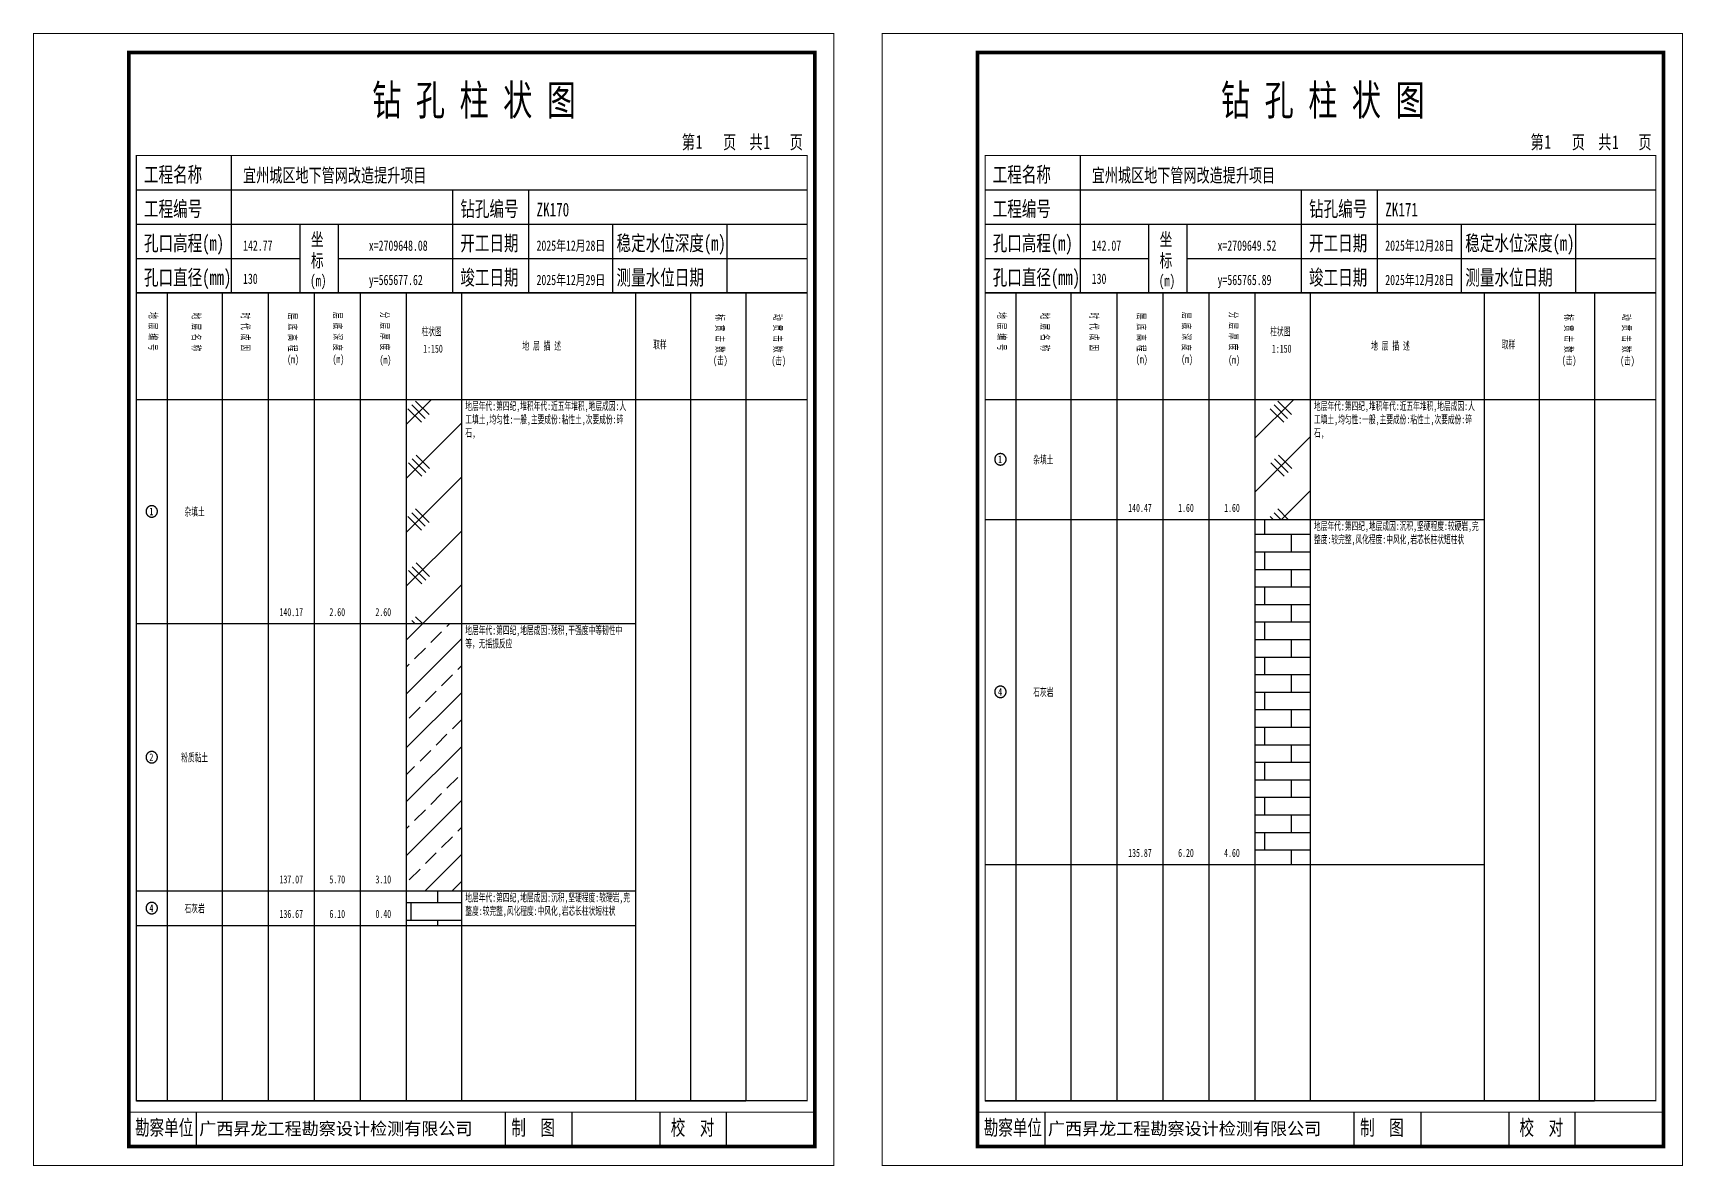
# Model space of a CAD drawing. Header units: millimetres. Extents: x 0 to 2711117, y 0 to 567555.
# Drawn here: x 40528.8 to 40961.8, y -0.1 to 297.1 of the extents above; entities that cross this region are included whole.
import ezdxf
from ezdxf.enums import TextEntityAlignment as Align

# ---------------------------------------------------------------- set-up
doc = ezdxf.new("R2010")
doc.units = ezdxf.units.MM
doc.layers.add('GICAD_POU_TEXTS', color=7, linetype='Continuous')
doc.layers.add('勘察点图例', color=7, linetype='Continuous')
doc.styles.add('HEAD_FONT', font='simfang.ttf', dxfattribs={"width": 0.6})
doc.styles.add('HEAD_FONT2', font='simfang.ttf', dxfattribs={"width": 0.6})
doc.styles.add('HT', font='simhei.ttf')
doc.styles.add('LZ_FONT', font='simfang.ttf', dxfattribs={"width": 0.7, "height": 8})
doc.styles.add('成果图图块', font='simfang.ttf', dxfattribs={"height": 2.5})
doc.styles.add('成果图表体', font='simfang.ttf', dxfattribs={"width": 0.6, "height": 2.1})
pattern_1 = [(45, (0, 0), (-7.0710678, 7.0710678), []), (135, (2.5, -1), (-14.142136, -14.142136), [5, -15]), (135, (1.5, -2), (-14.142136, -14.142136), [5, -15]), (135, (0.5, -3), (-14.142136, -14.142136), [5, -15]), (135, (16.5, -1), (-14.142136, -14.142136), [5, -15]), (135, (15.5, -2), (-14.142136, -14.142136), [5, -15]), (135, (14.5, -3), (-14.142136, -14.142136), [5, -15])]
pattern_2 = [(0, (0, 0), (0, 4.6), []), (90, (0, 0), (-7, 4.6), [4.6, -4.6])]

# ---------------------------------------------------------------- blocks, each defined once
blk = doc.blocks.new('ZK170')
for p, q in [((52, 229), (52, 265)), ((27, 256), (203, 256)), ((110, 229), (110, 256)), ((130, 229), (130, 256)), ((27, 247), (203, 247)), ((70, 229), (70, 247)), ((80, 229), (80, 247)), ((152, 229), (152, 247)), ((182, 229), (182, 247)), ((27, 238), (70, 238)), ((80, 238), (203, 238)), ((27, 229), (35.05, 229)), ((35.05, 229), (35.05, 17)), ((35.05, 229), (49.53, 229)), ((49.53, 229), (49.53, 17)), ((49.53, 229), (61.6, 229)), ((61.6, 229), (61.6, 17)), ((61.6, 229), (73.68, 229)), ((73.68, 229), (73.68, 17)), ((73.68, 229), (85.75, 229)), ((85.75, 229), (85.75, 17)), ((85.75, 229), (97.82, 229)), ((97.82, 229), (97.82, 17)), ((97.82, 229), (112.3, 229)), ((112.3, 229), (112.3, 17)), ((112.3, 229), (157.93, 229)), ((157.93, 229), (157.93, 17)), ((157.93, 229), (172.42, 229)), ((172.42, 229), (172.42, 17)), ((172.42, 229), (186.9, 229)), ((186.9, 229), (186.9, 17)), ((186.9, 229), (203, 229)), ((27, 201), (203, 201)), ((27, 17), (35.05, 17)), ((35.05, 17), (49.53, 17)), ((42.74, 4.95), (42.74, 13.95)), ((42.74, 4.95), (42.74, 13.95)), ((49.53, 17), (61.6, 17)), ((61.6, 17), (73.68, 17)), ((73.68, 17), (85.75, 17)), ((85.75, 17), (97.82, 17)), ((97.82, 17), (112.3, 17)), ((112.3, 17), (157.93, 17)), ((123.83, 4.95), (123.83, 13.95)), ((141.38, 4.95), (141.38, 13.95)), ((157.93, 17), (172.42, 17)), ((164.48, 4.95), (164.48, 13.95)), ((172.42, 17), (186.9, 17)), ((181.84, 4.95), (181.84, 13.95)), ((181.84, 4.95), (181.84, 13.95))]:
    blk.add_line(p, q)
for points, const_width in [([(0, 0), (210, 0), (210, 297), (0, 297)], 0.25), ([(25, 5), (205, 5), (205, 292), (25, 292)], 1), ([(27, 265), (203, 265), (203, 17), (27, 17)], 0.3)]:
    blk.add_lwpolyline(points, close=True, dxfattribs=dict(const_width=const_width))
at = {"const_width": 0.3}
for points in [[(27, 229), (203, 229)], [(25, 14), (205, 14)]]:
    blk.add_lwpolyline(points, dxfattribs=at)
at = {"style": 'LZ_FONT', "width": 0.7}
for s, height, p in [('钻 孔 柱 状 图', 8, (88.9, 275.54)), ('第', 3.6, (170.12, 266.7)), ('1', 3.6, (173.78, 266.75)), ('页', 3.6, (180.96, 266.7)), ('共', 3.6, (187.88, 266.7)), ('1', 3.6, (191.54, 266.7)), ('页', 3.6, (198.44, 266.7)), ('工程名称', 4, (29, 258)), ('宜州城区地下管网改造提升项目', 3.6, (55, 258)), ('工程编号', 4, (29, 249)), ('钻孔编号', 4, (112, 249)), ('ZK170', 3.6, (132, 249)), ('孔口高程(m)', 4, (29, 240)), ('142.77', 2.7, (55, 240)), ('坐', 3.5, (72.79, 241.24)), ('x=2709648.08', 2.7, (88, 240)), ('开工日期', 4, (112, 240)), ('2025年12月28日', 2.7, (132, 240)), ('稳定水位深度(m)', 4, (153, 240)), ('标', 3.5, (72.79, 235.7)), ('孔口直径(mm)', 4, (29, 231)), ('130', 2.7, (54.98, 231.31)), ('(m) ', 3, (72.59, 230.65)), ('竣工日期', 4, (112, 231)), ('2025年12月29日', 2.7, (132, 231)), ('测量水位日期', 4, (153, 231)), ('y=565677.62', 2.7, (88, 231)), ('勘察单位', 4, (26.65, 7.95)), ('制  图', 4, (125.4, 7.95)), ('校  对', 4, (167.22, 7.95))]:
    blk.add_text(s, height=height, dxfattribs=at).set_placement(p)
at = {"style": 'HT'}
blk.add_text('广西昇龙工程勘察设计检测有限公司', height=3.2865, dxfattribs=at).set_placement((43.48, 8.02))
at = {"char_height": 2.1, "width": 22.806, "attachment_point": 1, "rotation": 270, "style": 'HEAD_FONT'}
for s, insert in [('地 层 编 号', (32.46, 223.92)), ('地 层 名 称', (43.79, 223.76)), ('时 代 成 因', (56.67, 223.83)), ('层 底 高 程', (69.07, 223.71)), ('层 底 深 度', (80.9, 223.91)), ('分 层 厚 度', (93.26, 224.01)), ('标 贯 击 数', (181.21, 223.37)), ('动 贯 击 数', (196.38, 223.43))]:
    blk.add_mtext(s, dxfattribs=dict(at, insert=insert))
at = {"char_height": 2.1, "attachment_point": 1}
for s, insert, width, style in [('柱状图', (101.82, 219.87), 7.855, 'HEAD_FONT2'), ('取样', (162.58, 216.44), 7.855, 'HEAD_FONT2'), ('(m)', (66.58, 212.56), 4.7944, 'HEAD_FONT'), ('(m)', (78.47, 212.61), 4.7944, 'HEAD_FONT'), ('(m)', (90.81, 212.43), 4.7944, 'HEAD_FONT'), ('1:150', (102.26, 215.36), 6.9223, 'HEAD_FONT2'), ('地 层 描 述', (128.29, 216.11), 22.0781, 'HEAD_FONT2'), ('(击)', (178.33, 212.31), 7.855, 'HEAD_FONT2'), ('(击)', (193.64, 212.22), 7.855, 'HEAD_FONT2')]:
    blk.add_mtext(s, dxfattribs=dict(at, insert=insert, width=width, style=style))
blk = doc.blocks.new('ZK170_0')
at = {"color": 7}
blk.add_polyline3d([(-1.5, 0.02, 0), (-1.5, -0.06, 0), (-1.49, -0.13, 0), (-1.48, -0.2, 0), (-1.47, -0.28, 0), (-1.46, -0.35, 0), (-1.44, -0.42, 0), (-1.41, -0.49, 0), (-1.39, -0.56, 0), (-1.36, -0.63, 0), (-1.32, -0.69, 0), (-1.29, -0.76, 0), (-1.25, -0.82, 0), (-1.2, -0.88, 0), (-1.16, -0.94, 0), (-1.11, -0.99, 0), (-1.06, -1.04, 0), (-1.01, -1.1, 0), (-0.95, -1.14, 0), (-0.89, -1.19, 0), (-0.83, -1.23, 0), (-0.77, -1.27, 0), (-0.71, -1.31, 0), (-0.64, -1.34, 0), (-0.57, -1.37, 0), (-0.51, -1.4, 0), (-0.44, -1.42, 0), (-0.36, -1.44, 0), (-0.29, -1.46, 0), (-0.22, -1.47, 0), (-0.15, -1.48, 0), (-0.07, -1.48, 0), (0, -1.48, 0), (0.07, -1.48, 0), (0.15, -1.48, 0), (0.22, -1.47, 0), (0.29, -1.46, 0), (0.36, -1.44, 0), (0.44, -1.42, 0), (0.51, -1.4, 0), (0.57, -1.37, 0), (0.64, -1.34, 0), (0.71, -1.31, 0), (0.77, -1.27, 0), (0.83, -1.23, 0), (0.89, -1.19, 0), (0.95, -1.14, 0), (1.01, -1.1, 0), (1.06, -1.04, 0), (1.11, -0.99, 0), (1.16, -0.94, 0), (1.2, -0.88, 0), (1.25, -0.82, 0), (1.29, -0.76, 0), (1.32, -0.69, 0), (1.36, -0.63, 0), (1.39, -0.56, 0), (1.41, -0.49, 0), (1.44, -0.42, 0), (1.46, -0.35, 0), (1.47, -0.28, 0), (1.48, -0.2, 0), (1.49, -0.13, 0), (1.5, -0.06, 0), (1.5, 0.02, 0), (1.5, 0.09, 0), (1.49, 0.16, 0), (1.48, 0.24, 0), (1.47, 0.31, 0), (1.46, 0.38, 0), (1.44, 0.45, 0), (1.41, 0.52, 0), (1.39, 0.59, 0), (1.36, 0.66, 0), (1.32, 0.72, 0), (1.29, 0.79, 0), (1.25, 0.85, 0), (1.2, 0.91, 0), (1.16, 0.97, 0), (1.11, 1.02, 0), (1.06, 1.08, 0), (1.01, 1.13, 0), (0.95, 1.18, 0), (0.89, 1.22, 0), (0.83, 1.26, 0), (0.77, 1.3, 0), (0.71, 1.34, 0), (0.64, 1.37, 0), (0.57, 1.4, 0), (0.51, 1.43, 0), (0.44, 1.45, 0), (0.36, 1.47, 0), (0.29, 1.49, 0), (0.22, 1.5, 0), (0.15, 1.51, 0), (0.07, 1.51, 0), (0, 1.52, 0), (-0.07, 1.51, 0), (-0.15, 1.51, 0), (-0.22, 1.5, 0), (-0.29, 1.49, 0), (-0.36, 1.47, 0), (-0.44, 1.45, 0), (-0.51, 1.43, 0), (-0.57, 1.4, 0), (-0.64, 1.37, 0), (-0.71, 1.34, 0), (-0.77, 1.3, 0), (-0.83, 1.26, 0), (-0.89, 1.22, 0), (-0.95, 1.18, 0), (-1.01, 1.13, 0), (-1.06, 1.08, 0), (-1.11, 1.02, 0), (-1.16, 0.97, 0), (-1.2, 0.91, 0), (-1.25, 0.85, 0), (-1.29, 0.79, 0), (-1.32, 0.72, 0), (-1.36, 0.66, 0), (-1.39, 0.59, 0), (-1.41, 0.52, 0), (-1.44, 0.45, 0), (-1.46, 0.38, 0), (-1.47, 0.31, 0), (-1.48, 0.24, 0), (-1.49, 0.16, 0), (-1.5, 0.09, 0), (-1.5, 0.02, 0)], dxfattribs=at)
at = {"layer": 'GICAD_POU_TEXTS', "color": 7, "style": '成果图图块', "width": 0.7}
blk.add_text('1', height=2, dxfattribs=at).set_placement((-0.09, -0.99), align=Align.CENTER)
blk = doc.blocks.new('ZK170_1')
at = {"color": 7}
blk.add_polyline3d([(-1.5, 0.02, 0), (-1.5, -0.06, 0), (-1.49, -0.13, 0), (-1.48, -0.2, 0), (-1.47, -0.28, 0), (-1.46, -0.35, 0), (-1.44, -0.42, 0), (-1.41, -0.49, 0), (-1.39, -0.56, 0), (-1.36, -0.63, 0), (-1.32, -0.69, 0), (-1.29, -0.76, 0), (-1.25, -0.82, 0), (-1.2, -0.88, 0), (-1.16, -0.94, 0), (-1.11, -0.99, 0), (-1.06, -1.04, 0), (-1.01, -1.1, 0), (-0.95, -1.14, 0), (-0.89, -1.19, 0), (-0.83, -1.23, 0), (-0.77, -1.27, 0), (-0.71, -1.31, 0), (-0.64, -1.34, 0), (-0.57, -1.37, 0), (-0.51, -1.4, 0), (-0.44, -1.42, 0), (-0.36, -1.44, 0), (-0.29, -1.46, 0), (-0.22, -1.47, 0), (-0.15, -1.48, 0), (-0.07, -1.48, 0), (0, -1.48, 0), (0.07, -1.48, 0), (0.15, -1.48, 0), (0.22, -1.47, 0), (0.29, -1.46, 0), (0.36, -1.44, 0), (0.44, -1.42, 0), (0.51, -1.4, 0), (0.57, -1.37, 0), (0.64, -1.34, 0), (0.71, -1.31, 0), (0.77, -1.27, 0), (0.83, -1.23, 0), (0.89, -1.19, 0), (0.95, -1.14, 0), (1.01, -1.1, 0), (1.06, -1.04, 0), (1.11, -0.99, 0), (1.16, -0.94, 0), (1.2, -0.88, 0), (1.25, -0.82, 0), (1.29, -0.76, 0), (1.32, -0.69, 0), (1.36, -0.63, 0), (1.39, -0.56, 0), (1.41, -0.49, 0), (1.44, -0.42, 0), (1.46, -0.35, 0), (1.47, -0.28, 0), (1.48, -0.2, 0), (1.49, -0.13, 0), (1.5, -0.06, 0), (1.5, 0.02, 0), (1.5, 0.09, 0), (1.49, 0.16, 0), (1.48, 0.24, 0), (1.47, 0.31, 0), (1.46, 0.38, 0), (1.44, 0.45, 0), (1.41, 0.52, 0), (1.39, 0.59, 0), (1.36, 0.66, 0), (1.32, 0.72, 0), (1.29, 0.79, 0), (1.25, 0.85, 0), (1.2, 0.91, 0), (1.16, 0.97, 0), (1.11, 1.02, 0), (1.06, 1.08, 0), (1.01, 1.13, 0), (0.95, 1.18, 0), (0.89, 1.22, 0), (0.83, 1.26, 0), (0.77, 1.3, 0), (0.71, 1.34, 0), (0.64, 1.37, 0), (0.57, 1.4, 0), (0.51, 1.43, 0), (0.44, 1.45, 0), (0.36, 1.47, 0), (0.29, 1.49, 0), (0.22, 1.5, 0), (0.15, 1.51, 0), (0.07, 1.51, 0), (0, 1.52, 0), (-0.07, 1.51, 0), (-0.15, 1.51, 0), (-0.22, 1.5, 0), (-0.29, 1.49, 0), (-0.36, 1.47, 0), (-0.44, 1.45, 0), (-0.51, 1.43, 0), (-0.57, 1.4, 0), (-0.64, 1.37, 0), (-0.71, 1.34, 0), (-0.77, 1.3, 0), (-0.83, 1.26, 0), (-0.89, 1.22, 0), (-0.95, 1.18, 0), (-1.01, 1.13, 0), (-1.06, 1.08, 0), (-1.11, 1.02, 0), (-1.16, 0.97, 0), (-1.2, 0.91, 0), (-1.25, 0.85, 0), (-1.29, 0.79, 0), (-1.32, 0.72, 0), (-1.36, 0.66, 0), (-1.39, 0.59, 0), (-1.41, 0.52, 0), (-1.44, 0.45, 0), (-1.46, 0.38, 0), (-1.47, 0.31, 0), (-1.48, 0.24, 0), (-1.49, 0.16, 0), (-1.5, 0.09, 0), (-1.5, 0.02, 0)], dxfattribs=at)
at = {"layer": 'GICAD_POU_TEXTS', "color": 7, "style": '成果图图块', "width": 0.7}
blk.add_text('2', height=2, dxfattribs=at).set_placement((-0.09, -0.99), align=Align.CENTER)
blk = doc.blocks.new('ZK170_2')
at = {"color": 7}
blk.add_polyline3d([(-1.5, 0.02, 0), (-1.5, -0.06, 0), (-1.49, -0.13, 0), (-1.48, -0.2, 0), (-1.47, -0.28, 0), (-1.46, -0.35, 0), (-1.44, -0.42, 0), (-1.41, -0.49, 0), (-1.39, -0.56, 0), (-1.36, -0.63, 0), (-1.32, -0.69, 0), (-1.29, -0.76, 0), (-1.25, -0.82, 0), (-1.2, -0.88, 0), (-1.16, -0.94, 0), (-1.11, -0.99, 0), (-1.06, -1.04, 0), (-1.01, -1.1, 0), (-0.95, -1.14, 0), (-0.89, -1.19, 0), (-0.83, -1.23, 0), (-0.77, -1.27, 0), (-0.71, -1.31, 0), (-0.64, -1.34, 0), (-0.57, -1.37, 0), (-0.51, -1.4, 0), (-0.44, -1.42, 0), (-0.36, -1.44, 0), (-0.29, -1.46, 0), (-0.22, -1.47, 0), (-0.15, -1.48, 0), (-0.07, -1.48, 0), (0, -1.48, 0), (0.07, -1.48, 0), (0.15, -1.48, 0), (0.22, -1.47, 0), (0.29, -1.46, 0), (0.36, -1.44, 0), (0.44, -1.42, 0), (0.51, -1.4, 0), (0.57, -1.37, 0), (0.64, -1.34, 0), (0.71, -1.31, 0), (0.77, -1.27, 0), (0.83, -1.23, 0), (0.89, -1.19, 0), (0.95, -1.14, 0), (1.01, -1.1, 0), (1.06, -1.04, 0), (1.11, -0.99, 0), (1.16, -0.94, 0), (1.2, -0.88, 0), (1.25, -0.82, 0), (1.29, -0.76, 0), (1.32, -0.69, 0), (1.36, -0.63, 0), (1.39, -0.56, 0), (1.41, -0.49, 0), (1.44, -0.42, 0), (1.46, -0.35, 0), (1.47, -0.28, 0), (1.48, -0.2, 0), (1.49, -0.13, 0), (1.5, -0.06, 0), (1.5, 0.02, 0), (1.5, 0.09, 0), (1.49, 0.16, 0), (1.48, 0.24, 0), (1.47, 0.31, 0), (1.46, 0.38, 0), (1.44, 0.45, 0), (1.41, 0.52, 0), (1.39, 0.59, 0), (1.36, 0.66, 0), (1.32, 0.72, 0), (1.29, 0.79, 0), (1.25, 0.85, 0), (1.2, 0.91, 0), (1.16, 0.97, 0), (1.11, 1.02, 0), (1.06, 1.08, 0), (1.01, 1.13, 0), (0.95, 1.18, 0), (0.89, 1.22, 0), (0.83, 1.26, 0), (0.77, 1.3, 0), (0.71, 1.34, 0), (0.64, 1.37, 0), (0.57, 1.4, 0), (0.51, 1.43, 0), (0.44, 1.45, 0), (0.36, 1.47, 0), (0.29, 1.49, 0), (0.22, 1.5, 0), (0.15, 1.51, 0), (0.07, 1.51, 0), (0, 1.52, 0), (-0.07, 1.51, 0), (-0.15, 1.51, 0), (-0.22, 1.5, 0), (-0.29, 1.49, 0), (-0.36, 1.47, 0), (-0.44, 1.45, 0), (-0.51, 1.43, 0), (-0.57, 1.4, 0), (-0.64, 1.37, 0), (-0.71, 1.34, 0), (-0.77, 1.3, 0), (-0.83, 1.26, 0), (-0.89, 1.22, 0), (-0.95, 1.18, 0), (-1.01, 1.13, 0), (-1.06, 1.08, 0), (-1.11, 1.02, 0), (-1.16, 0.97, 0), (-1.2, 0.91, 0), (-1.25, 0.85, 0), (-1.29, 0.79, 0), (-1.32, 0.72, 0), (-1.36, 0.66, 0), (-1.39, 0.59, 0), (-1.41, 0.52, 0), (-1.44, 0.45, 0), (-1.46, 0.38, 0), (-1.47, 0.31, 0), (-1.48, 0.24, 0), (-1.49, 0.16, 0), (-1.5, 0.09, 0), (-1.5, 0.02, 0)], dxfattribs=at)
at = {"layer": 'GICAD_POU_TEXTS', "color": 7, "style": '成果图图块', "width": 0.7}
blk.add_text('4', height=2, dxfattribs=at).set_placement((-0.09, -0.99), align=Align.CENTER)
blk = doc.blocks.new('ZK171')
for p, q in [((52, 229), (52, 265)), ((27, 256), (203, 256)), ((110, 229), (110, 256)), ((130, 229), (130, 256)), ((27, 247), (203, 247)), ((70, 229), (70, 247)), ((80, 229), (80, 247)), ((152, 229), (152, 247)), ((182, 229), (182, 247)), ((27, 238), (70, 238)), ((80, 238), (203, 238)), ((27, 229), (35.05, 229)), ((35.05, 229), (35.05, 17)), ((35.05, 229), (49.53, 229)), ((49.53, 229), (49.53, 17)), ((49.53, 229), (61.6, 229)), ((61.6, 229), (61.6, 17)), ((61.6, 229), (73.68, 229)), ((73.68, 229), (73.68, 17)), ((73.68, 229), (85.75, 229)), ((85.75, 229), (85.75, 17)), ((85.75, 229), (97.82, 229)), ((97.82, 229), (97.82, 17)), ((97.82, 229), (112.3, 229)), ((112.3, 229), (112.3, 17)), ((112.3, 229), (157.93, 229)), ((157.93, 229), (157.93, 17)), ((157.93, 229), (172.42, 229)), ((172.42, 229), (172.42, 17)), ((172.42, 229), (186.9, 229)), ((186.9, 229), (186.9, 17)), ((186.9, 229), (203, 229)), ((27, 201), (203, 201)), ((27, 17), (35.05, 17)), ((35.05, 17), (49.53, 17)), ((42.74, 4.95), (42.74, 13.95)), ((42.74, 4.95), (42.74, 13.95)), ((49.53, 17), (61.6, 17)), ((61.6, 17), (73.68, 17)), ((73.68, 17), (85.75, 17)), ((85.75, 17), (97.82, 17)), ((97.82, 17), (112.3, 17)), ((112.3, 17), (157.93, 17)), ((123.83, 4.95), (123.83, 13.95)), ((141.38, 4.95), (141.38, 13.95)), ((157.93, 17), (172.42, 17)), ((164.48, 4.95), (164.48, 13.95)), ((172.42, 17), (186.9, 17)), ((181.84, 4.95), (181.84, 13.95)), ((181.84, 4.95), (181.84, 13.95))]:
    blk.add_line(p, q)
for points, const_width in [([(0, 0), (210, 0), (210, 297), (0, 297)], 0.25), ([(25, 5), (205, 5), (205, 292), (25, 292)], 1), ([(27, 265), (203, 265), (203, 17), (27, 17)], 0.3)]:
    blk.add_lwpolyline(points, close=True, dxfattribs=dict(const_width=const_width))
at = {"const_width": 0.3}
for points in [[(27, 229), (203, 229)], [(25, 14), (205, 14)]]:
    blk.add_lwpolyline(points, dxfattribs=at)
at = {"style": 'LZ_FONT', "width": 0.7}
for s, height, p in [('钻 孔 柱 状 图', 8, (88.9, 275.54)), ('第', 3.6, (170.12, 266.7)), ('1', 3.6, (173.78, 266.75)), ('页', 3.6, (180.96, 266.7)), ('共', 3.6, (187.88, 266.7)), ('1', 3.6, (191.54, 266.7)), ('页', 3.6, (198.44, 266.7)), ('工程名称', 4, (29, 258)), ('宜州城区地下管网改造提升项目', 3.6, (55, 258)), ('工程编号', 4, (29, 249)), ('钻孔编号', 4, (112, 249)), ('ZK171', 3.6, (132, 249)), ('孔口高程(m)', 4, (29, 240)), ('142.07', 2.7, (55, 240)), ('坐', 3.5, (72.79, 241.24)), ('x=2709649.52', 2.7, (88, 240)), ('开工日期', 4, (112, 240)), ('2025年12月28日', 2.7, (132, 240)), ('稳定水位深度(m)', 4, (153, 240)), ('标', 3.5, (72.79, 235.7)), ('孔口直径(mm)', 4, (29, 231)), ('130', 2.7, (54.98, 231.31)), ('(m) ', 3, (72.59, 230.65)), ('竣工日期', 4, (112, 231)), ('2025年12月28日', 2.7, (132, 231)), ('测量水位日期', 4, (153, 231)), ('y=565765.89', 2.7, (88, 231)), ('勘察单位', 4, (26.65, 7.95)), ('制  图', 4, (125.4, 7.95)), ('校  对', 4, (167.22, 7.95))]:
    blk.add_text(s, height=height, dxfattribs=at).set_placement(p)
at = {"style": 'HT'}
blk.add_text('广西昇龙工程勘察设计检测有限公司', height=3.2865, dxfattribs=at).set_placement((43.48, 8.02))
at = {"char_height": 2.1, "width": 22.806, "attachment_point": 1, "rotation": 270, "style": 'HEAD_FONT'}
for s, insert in [('地 层 编 号', (32.46, 223.92)), ('地 层 名 称', (43.79, 223.76)), ('时 代 成 因', (56.67, 223.83)), ('层 底 高 程', (69.07, 223.71)), ('层 底 深 度', (80.9, 223.91)), ('分 层 厚 度', (93.26, 224.01)), ('标 贯 击 数', (181.21, 223.37)), ('动 贯 击 数', (196.38, 223.43))]:
    blk.add_mtext(s, dxfattribs=dict(at, insert=insert))
at = {"char_height": 2.1, "attachment_point": 1}
for s, insert, width, style in [('柱状图', (101.82, 219.87), 7.855, 'HEAD_FONT2'), ('取样', (162.58, 216.44), 7.855, 'HEAD_FONT2'), ('(m)', (66.58, 212.56), 4.7944, 'HEAD_FONT'), ('(m)', (78.47, 212.61), 4.7944, 'HEAD_FONT'), ('(m)', (90.81, 212.43), 4.7944, 'HEAD_FONT'), ('1:150', (102.26, 215.36), 6.9223, 'HEAD_FONT2'), ('地 层 描 述', (128.29, 216.11), 22.0781, 'HEAD_FONT2'), ('(击)', (178.33, 212.31), 7.855, 'HEAD_FONT2'), ('(击)', (193.64, 212.22), 7.855, 'HEAD_FONT2')]:
    blk.add_mtext(s, dxfattribs=dict(at, insert=insert, width=width, style=style))
blk = doc.blocks.new('ZK171_0')
at = {"color": 7}
blk.add_polyline3d([(-1.5, 0.02, 0), (-1.5, -0.06, 0), (-1.49, -0.13, 0), (-1.48, -0.2, 0), (-1.47, -0.28, 0), (-1.46, -0.35, 0), (-1.44, -0.42, 0), (-1.41, -0.49, 0), (-1.39, -0.56, 0), (-1.36, -0.63, 0), (-1.32, -0.69, 0), (-1.29, -0.76, 0), (-1.25, -0.82, 0), (-1.2, -0.88, 0), (-1.16, -0.94, 0), (-1.11, -0.99, 0), (-1.06, -1.04, 0), (-1.01, -1.1, 0), (-0.95, -1.14, 0), (-0.89, -1.19, 0), (-0.83, -1.23, 0), (-0.77, -1.27, 0), (-0.71, -1.31, 0), (-0.64, -1.34, 0), (-0.57, -1.37, 0), (-0.51, -1.4, 0), (-0.44, -1.42, 0), (-0.36, -1.44, 0), (-0.29, -1.46, 0), (-0.22, -1.47, 0), (-0.15, -1.48, 0), (-0.07, -1.48, 0), (0, -1.48, 0), (0.07, -1.48, 0), (0.15, -1.48, 0), (0.22, -1.47, 0), (0.29, -1.46, 0), (0.36, -1.44, 0), (0.44, -1.42, 0), (0.51, -1.4, 0), (0.57, -1.37, 0), (0.64, -1.34, 0), (0.71, -1.31, 0), (0.77, -1.27, 0), (0.83, -1.23, 0), (0.89, -1.19, 0), (0.95, -1.14, 0), (1.01, -1.1, 0), (1.06, -1.04, 0), (1.11, -0.99, 0), (1.16, -0.94, 0), (1.2, -0.88, 0), (1.25, -0.82, 0), (1.29, -0.76, 0), (1.32, -0.69, 0), (1.36, -0.63, 0), (1.39, -0.56, 0), (1.41, -0.49, 0), (1.44, -0.42, 0), (1.46, -0.35, 0), (1.47, -0.28, 0), (1.48, -0.2, 0), (1.49, -0.13, 0), (1.5, -0.06, 0), (1.5, 0.02, 0), (1.5, 0.09, 0), (1.49, 0.16, 0), (1.48, 0.24, 0), (1.47, 0.31, 0), (1.46, 0.38, 0), (1.44, 0.45, 0), (1.41, 0.52, 0), (1.39, 0.59, 0), (1.36, 0.66, 0), (1.32, 0.72, 0), (1.29, 0.79, 0), (1.25, 0.85, 0), (1.2, 0.91, 0), (1.16, 0.97, 0), (1.11, 1.02, 0), (1.06, 1.08, 0), (1.01, 1.13, 0), (0.95, 1.18, 0), (0.89, 1.22, 0), (0.83, 1.26, 0), (0.77, 1.3, 0), (0.71, 1.34, 0), (0.64, 1.37, 0), (0.57, 1.4, 0), (0.51, 1.43, 0), (0.44, 1.45, 0), (0.36, 1.47, 0), (0.29, 1.49, 0), (0.22, 1.5, 0), (0.15, 1.51, 0), (0.07, 1.51, 0), (0, 1.52, 0), (-0.07, 1.51, 0), (-0.15, 1.51, 0), (-0.22, 1.5, 0), (-0.29, 1.49, 0), (-0.36, 1.47, 0), (-0.44, 1.45, 0), (-0.51, 1.43, 0), (-0.57, 1.4, 0), (-0.64, 1.37, 0), (-0.71, 1.34, 0), (-0.77, 1.3, 0), (-0.83, 1.26, 0), (-0.89, 1.22, 0), (-0.95, 1.18, 0), (-1.01, 1.13, 0), (-1.06, 1.08, 0), (-1.11, 1.02, 0), (-1.16, 0.97, 0), (-1.2, 0.91, 0), (-1.25, 0.85, 0), (-1.29, 0.79, 0), (-1.32, 0.72, 0), (-1.36, 0.66, 0), (-1.39, 0.59, 0), (-1.41, 0.52, 0), (-1.44, 0.45, 0), (-1.46, 0.38, 0), (-1.47, 0.31, 0), (-1.48, 0.24, 0), (-1.49, 0.16, 0), (-1.5, 0.09, 0), (-1.5, 0.02, 0)], dxfattribs=at)
at = {"layer": 'GICAD_POU_TEXTS', "color": 7, "style": '成果图图块', "width": 0.7}
blk.add_text('1', height=2, dxfattribs=at).set_placement((-0.09, -0.99), align=Align.CENTER)
blk = doc.blocks.new('ZK171_1')
at = {"color": 7}
blk.add_polyline3d([(-1.5, 0.02, 0), (-1.5, -0.06, 0), (-1.49, -0.13, 0), (-1.48, -0.2, 0), (-1.47, -0.28, 0), (-1.46, -0.35, 0), (-1.44, -0.42, 0), (-1.41, -0.49, 0), (-1.39, -0.56, 0), (-1.36, -0.63, 0), (-1.32, -0.69, 0), (-1.29, -0.76, 0), (-1.25, -0.82, 0), (-1.2, -0.88, 0), (-1.16, -0.94, 0), (-1.11, -0.99, 0), (-1.06, -1.04, 0), (-1.01, -1.1, 0), (-0.95, -1.14, 0), (-0.89, -1.19, 0), (-0.83, -1.23, 0), (-0.77, -1.27, 0), (-0.71, -1.31, 0), (-0.64, -1.34, 0), (-0.57, -1.37, 0), (-0.51, -1.4, 0), (-0.44, -1.42, 0), (-0.36, -1.44, 0), (-0.29, -1.46, 0), (-0.22, -1.47, 0), (-0.15, -1.48, 0), (-0.07, -1.48, 0), (0, -1.48, 0), (0.07, -1.48, 0), (0.15, -1.48, 0), (0.22, -1.47, 0), (0.29, -1.46, 0), (0.36, -1.44, 0), (0.44, -1.42, 0), (0.51, -1.4, 0), (0.57, -1.37, 0), (0.64, -1.34, 0), (0.71, -1.31, 0), (0.77, -1.27, 0), (0.83, -1.23, 0), (0.89, -1.19, 0), (0.95, -1.14, 0), (1.01, -1.1, 0), (1.06, -1.04, 0), (1.11, -0.99, 0), (1.16, -0.94, 0), (1.2, -0.88, 0), (1.25, -0.82, 0), (1.29, -0.76, 0), (1.32, -0.69, 0), (1.36, -0.63, 0), (1.39, -0.56, 0), (1.41, -0.49, 0), (1.44, -0.42, 0), (1.46, -0.35, 0), (1.47, -0.28, 0), (1.48, -0.2, 0), (1.49, -0.13, 0), (1.5, -0.06, 0), (1.5, 0.02, 0), (1.5, 0.09, 0), (1.49, 0.16, 0), (1.48, 0.24, 0), (1.47, 0.31, 0), (1.46, 0.38, 0), (1.44, 0.45, 0), (1.41, 0.52, 0), (1.39, 0.59, 0), (1.36, 0.66, 0), (1.32, 0.72, 0), (1.29, 0.79, 0), (1.25, 0.85, 0), (1.2, 0.91, 0), (1.16, 0.97, 0), (1.11, 1.02, 0), (1.06, 1.08, 0), (1.01, 1.13, 0), (0.95, 1.18, 0), (0.89, 1.22, 0), (0.83, 1.26, 0), (0.77, 1.3, 0), (0.71, 1.34, 0), (0.64, 1.37, 0), (0.57, 1.4, 0), (0.51, 1.43, 0), (0.44, 1.45, 0), (0.36, 1.47, 0), (0.29, 1.49, 0), (0.22, 1.5, 0), (0.15, 1.51, 0), (0.07, 1.51, 0), (0, 1.52, 0), (-0.07, 1.51, 0), (-0.15, 1.51, 0), (-0.22, 1.5, 0), (-0.29, 1.49, 0), (-0.36, 1.47, 0), (-0.44, 1.45, 0), (-0.51, 1.43, 0), (-0.57, 1.4, 0), (-0.64, 1.37, 0), (-0.71, 1.34, 0), (-0.77, 1.3, 0), (-0.83, 1.26, 0), (-0.89, 1.22, 0), (-0.95, 1.18, 0), (-1.01, 1.13, 0), (-1.06, 1.08, 0), (-1.11, 1.02, 0), (-1.16, 0.97, 0), (-1.2, 0.91, 0), (-1.25, 0.85, 0), (-1.29, 0.79, 0), (-1.32, 0.72, 0), (-1.36, 0.66, 0), (-1.39, 0.59, 0), (-1.41, 0.52, 0), (-1.44, 0.45, 0), (-1.46, 0.38, 0), (-1.47, 0.31, 0), (-1.48, 0.24, 0), (-1.49, 0.16, 0), (-1.5, 0.09, 0), (-1.5, 0.02, 0)], dxfattribs=at)
at = {"layer": 'GICAD_POU_TEXTS', "color": 7, "style": '成果图图块', "width": 0.7}
blk.add_text('4', height=2, dxfattribs=at).set_placement((-0.09, -0.99), align=Align.CENTER)

msp = doc.modelspace()

# ---------------------------------------------------------------- hatches: boundary and pattern name
at = {"layer": '勘察点图例'}
h = msp.add_hatch(dxfattribs=at)
h.set_pattern_fill('GKZTT', color=256, scale=0.5, style=0, pattern_type=2)
h.set_pattern_definition(pattern_1)
h.paths.add_polyline_path([(40626.76, 142.18), (40641.25, 142.18), (40641.25, 201), (40626.76, 201)])
h = msp.add_hatch(dxfattribs=at)
h.set_pattern_fill('GKZTT', color=256, scale=0.5, style=0, pattern_type=2)
h.set_pattern_definition(pattern_1)
h.paths.add_polyline_path([(40849.45, 169.52), (40863.93, 169.52), (40863.93, 201), (40849.45, 201)])
h = msp.add_hatch(dxfattribs=at)
h.set_pattern_fill('GKSHY', color=256, scale=0.5, style=0, pattern_type=2)
h.set_pattern_definition(pattern_2)
h.paths.add_polyline_path([(40849.45, 79), (40863.93, 79), (40863.93, 169.52), (40849.45, 169.52)])
h = msp.add_hatch(dxfattribs=at)
h.set_pattern_fill('GKFZNT', color=256, scale=0.5, style=0, pattern_type=2)
h.set_pattern_definition([(45, (0, 0), (-7.0710678, 7.0710678), []), (45, (7.071, 0), (-7.0710678, 7.0710678), [4, -2])])
h.paths.add_polyline_path([(40626.76, 72.05), (40641.25, 72.05), (40641.25, 142.18), (40626.76, 142.18)])
h = msp.add_hatch(dxfattribs=at)
h.set_pattern_fill('GKSHY', color=256, scale=0.5, style=0, pattern_type=2)
h.set_pattern_definition(pattern_2)
h.paths.add_polyline_path([(40626.76, 63), (40641.25, 63), (40641.25, 72.05), (40626.76, 72.05)])

# ---------------------------------------------------------------- linework, layer by layer
for p, q in [((40778.63, 169.52), (40863.93, 169.52)), ((40863.93, 169.52), (40909.56, 169.52)), ((40555.94, 142.18), (40641.25, 142.18)), ((40641.25, 142.18), (40686.88, 142.18)), ((40778.63, 79), (40863.93, 79)), ((40863.93, 79), (40909.56, 79)), ((40555.94, 72.05), (40641.25, 72.05)), ((40641.25, 72.05), (40686.88, 72.05)), ((40555.94, 63), (40641.25, 63)), ((40641.25, 63), (40686.88, 63))]:
    msp.add_line(p, q, dxfattribs=at)

# ---------------------------------------------------------------- block references
for name, p in [('ZK170', (40528.94, 0)), ('ZK171', (40751.63, 0)), ('ZK171_0', (40782.65, 185.26)), ('ZK170_0', (40559.97, 171.59)), ('ZK171_1', (40782.65, 124.26)), ('ZK170_1', (40559.97, 107.11)), ('ZK170_2', (40559.97, 67.52))]:
    msp.add_blockref(name, p, dxfattribs=at)

# ---------------------------------------------------------------- texts
at = {"layer": '勘察点图例', "style": '成果图表体', "width": 0.6}
for s, p in [('杂填土', (40793.92, 185.26)), ('140.47', (40819.27, 172.52)), ('1.60', (40831.34, 172.52)), ('1.60', (40843.41, 172.52)), ('杂填土', (40571.23, 171.59)), ('140.17', (40596.58, 145.18)), ('2.60', (40608.65, 145.18)), ('2.60', (40620.73, 145.18)), ('石灰岩', (40793.92, 124.26)), ('粉质黏土', (40571.23, 107.11)), ('135.87', (40819.27, 82)), ('6.20', (40831.34, 82)), ('4.60', (40843.41, 82)), ('137.07', (40596.58, 75.05)), ('5.70', (40608.65, 75.05)), ('3.10', (40620.73, 75.05)), ('石灰岩', (40571.23, 67.52)), ('136.67', (40596.58, 66)), ('6.10', (40608.65, 66)), ('0.40', (40620.73, 66))]:
    msp.add_text(s, height=2.1, dxfattribs=at).set_placement(p, align=Align.MIDDLE)
at = {"layer": '勘察点图例', "char_height": 2.1, "width": 43.6296, "attachment_point": 1, "style": '成果图表体'}
for s, insert in [('地层年代:第四纪,堆积年代:近五年堆积,地层成因:人工填土,均匀性:一般,主要成份:粘性土,次要成份:碎石,', (40642.25, 200.3)), ('地层年代:第四纪,堆积年代:近五年堆积,地层成因:人工填土,均匀性:一般,主要成份:粘性土,次要成份:碎石,', (40864.93, 200.3)), ('地层年代:第四纪,地层成因:沉积,坚硬程度:较硬岩,完整度:较完整,风化程度:中风化,岩芯长柱状短柱状', (40864.93, 168.82)), ('地层年代:第四纪,地层成因:残积,干强度中等韧性中等，无摇振反应', (40642.25, 141.48)), ('地层年代:第四纪,地层成因:沉积,坚硬程度:较硬岩,完整度:较完整,风化程度:中风化,岩芯长柱状短柱状', (40642.25, 71.35))]:
    msp.add_mtext(s, dxfattribs=dict(at, insert=insert))

doc.saveas('drawing.dxf')
